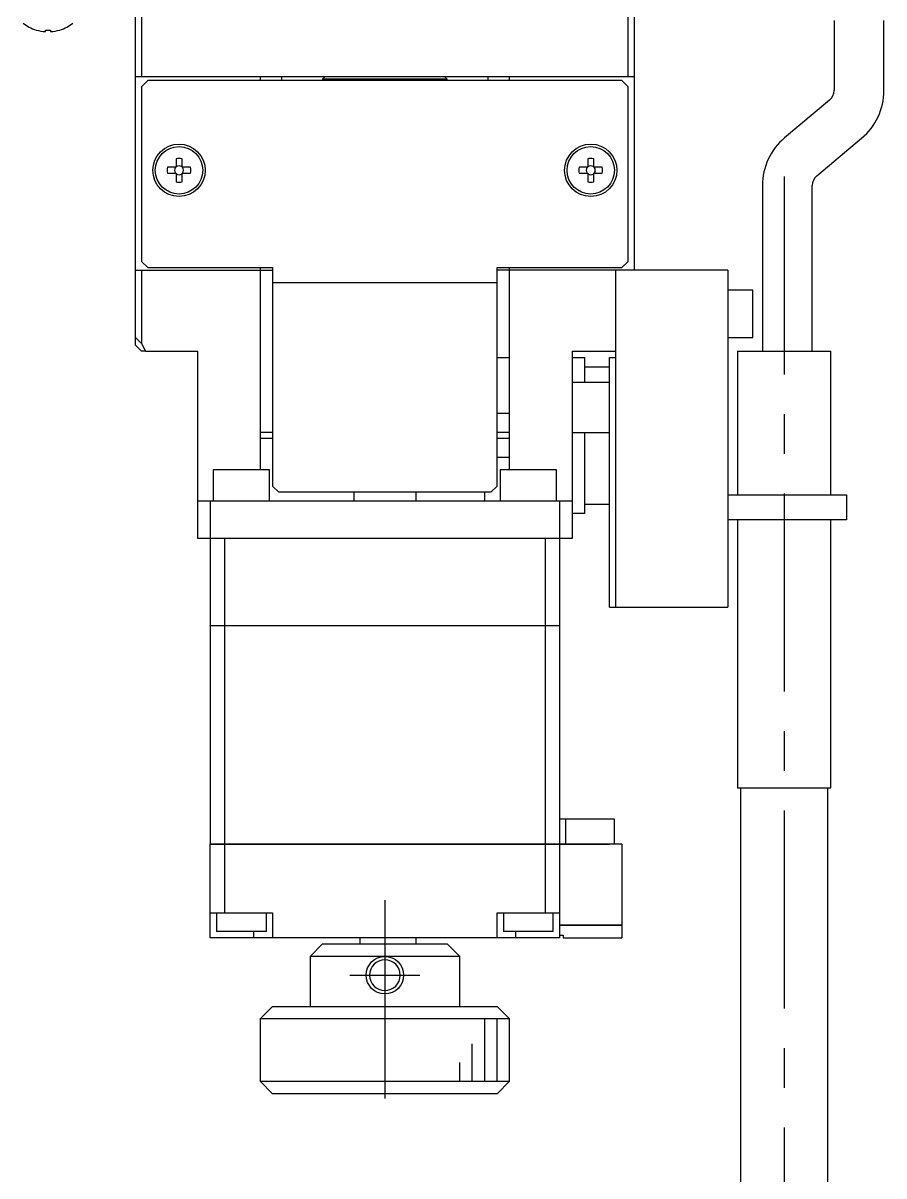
# Model space of a CAD drawing. Extents: x 0 to 729, y -8 to 401.
# Drawn here: x 270.5 to 339.5, y 150.4 to 242.8 of the extents above; entities that cross this region are included whole.
import ezdxf

# ---------------------------------------------------------------- set-up
doc = ezdxf.new("R2010")
doc.units = 0
doc.header["$LTSCALE"] = 0.5
doc.linetypes.add('CENTER', pattern=[50.8, 31.75, -6.35, 6.35, -6.35])
for name, color, linetype in [('MSM_CENTER', 1, 'CENTER'), ('MSM_CONTINUOUS', 7, 'CONTINUOUS'), ('MSM_NARROW', 5, 'CONTINUOUS')]:
    doc.layers.add(name, color=color, linetype=linetype)

msp = doc.modelspace()

# ---------------------------------------------------------------- linework, layer by layer
at = {"layer": 'MSM_CENTER'}
for p, q in [((331.461, 230.515), (331.461, 80.515)), ((299.461, 172.515), (299.461, 154.515)), ((296.661, 166.515), (302.261, 166.515))]:
    msp.add_line(p, q, dxfattribs=at)
at = {"layer": 'MSM_CONTINUOUS'}
for p, q in [((279.461, 217.015), (279.461, 260.515)), ((319.461, 223.015), (319.461, 260.515)), ((279.961, 250.902), (279.961, 238.515)), ((318.961, 238.515), (318.961, 250.902)), ((335.461, 243.015), (335.461, 237.414)), ((339.461, 237.414), (339.461, 243.015)), ((271.511, 242.259), (271.532, 242.259)), ((272.261, 242.259), (272.661, 242.259)), ((272.261, 242.127), (272.261, 242.259)), ((272.661, 242.259), (272.661, 242.127)), ((273.39, 242.259), (273.411, 242.259)), ((319.461, 238.515), (279.461, 238.515)), ((289.461, 238.515), (289.461, 238.215)), ((291.211, 238.215), (291.211, 238.515)), ((294.661, 238.515), (294.461, 238.315)), ((304.461, 238.315), (304.261, 238.515)), ((307.711, 238.515), (307.711, 238.215)), ((309.461, 238.215), (309.461, 238.515)), ((280.461, 238.215), (279.961, 237.715)), ((279.961, 237.715), (279.961, 223.715)), ((318.461, 238.215), (280.461, 238.215)), ((304.461, 238.315), (294.461, 238.315)), ((294.461, 238.315), (294.461, 238.215)), ((304.461, 238.215), (304.461, 238.315)), ((318.961, 237.715), (318.461, 238.215)), ((318.961, 223.715), (318.961, 237.715)), ((335.104, 236.648), (331.502, 233.625)), ((334.073, 230.561), (337.675, 233.584)), ((282.721, 231.934), (282.721, 231.255)), ((283.201, 231.255), (283.201, 231.934)), ((315.721, 231.934), (315.721, 231.255)), ((316.201, 231.255), (316.201, 231.934)), ((282.721, 231.255), (282.042, 231.255)), ((283.88, 231.255), (283.201, 231.255)), ((315.721, 231.255), (315.042, 231.255)), ((316.88, 231.255), (316.201, 231.255)), ((282.042, 230.775), (282.721, 230.775)), ((282.721, 230.775), (282.721, 230.096)), ((283.201, 230.775), (283.88, 230.775)), ((283.201, 230.096), (283.201, 230.775)), ((315.042, 230.775), (315.721, 230.775)), ((315.721, 230.775), (315.721, 230.096)), ((316.201, 230.775), (316.88, 230.775)), ((316.201, 230.096), (316.201, 230.775)), ((329.716, 229.795), (329.716, 216.515)), ((333.716, 216.515), (333.716, 229.795)), ((279.961, 223.715), (280.461, 223.215)), ((318.461, 223.215), (318.961, 223.715)), ((279.461, 223.015), (290.461, 223.015)), ((279.961, 223.015), (279.961, 217.127)), ((280.461, 223.215), (290.461, 223.215)), ((289.461, 223.215), (289.461, 207.015)), ((290.461, 223.215), (290.461, 205.715)), ((308.461, 205.715), (308.461, 223.215)), ((308.461, 223.215), (318.461, 223.215)), ((326.961, 223.015), (308.461, 223.015)), ((309.461, 207.015), (309.461, 223.215)), ((317.961, 196.015), (317.961, 223.015)), ((326.961, 223.015), (326.961, 196.015)), ((290.461, 222.015), (308.461, 222.015)), ((328.961, 221.415), (326.961, 221.415)), ((328.961, 217.615), (328.961, 221.415)), ((279.461, 217.627), (279.961, 217.127)), ((279.961, 217.127), (280.267, 216.515)), ((326.961, 217.615), (328.961, 217.615)), ((279.961, 216.515), (279.461, 217.015)), ((280.267, 216.515), (279.961, 216.515)), ((280.267, 216.515), (284.461, 216.515)), ((284.461, 201.515), (284.461, 216.515)), ((314.461, 216.515), (314.461, 201.515)), ((314.461, 216.515), (317.961, 216.515)), ((327.711, 216.515), (335.211, 216.515)), ((327.711, 216.515), (327.711, 205.015)), ((335.211, 205.015), (335.211, 216.515)), ((308.461, 216.015), (309.461, 216.015)), ((314.461, 216.015), (315.461, 216.015)), ((315.461, 216.015), (315.461, 214.015)), ((317.461, 196.015), (317.461, 216.015)), ((317.461, 216.015), (317.961, 216.015)), ((315.461, 215.265), (317.461, 215.265)), ((317.461, 214.015), (314.461, 214.015)), ((309.461, 211.515), (308.461, 211.515)), ((290.461, 210.015), (289.461, 210.015)), ((309.461, 210.015), (308.461, 210.015)), ((314.461, 210.015), (317.461, 210.015)), ((315.461, 210.015), (315.461, 203.515)), ((290.461, 209.515), (289.461, 209.515)), ((309.461, 209.515), (308.461, 209.515)), ((308.461, 208.015), (309.461, 208.015)), ((290.211, 207.015), (285.711, 207.015)), ((285.711, 207.015), (285.711, 204.515)), ((290.211, 204.515), (290.211, 207.015)), ((313.211, 207.015), (308.711, 207.015)), ((308.711, 207.015), (308.711, 204.515)), ((313.211, 204.515), (313.211, 207.015)), ((290.461, 205.715), (290.961, 205.215)), ((307.961, 205.215), (290.961, 205.215)), ((296.961, 205.215), (296.961, 204.515)), ((301.961, 204.515), (301.961, 205.215)), ((307.461, 204.515), (307.461, 205.215)), ((307.961, 205.215), (308.461, 205.715)), ((284.461, 204.515), (314.461, 204.515)), ((285.461, 204.515), (285.461, 194.525)), ((313.461, 204.515), (313.461, 194.525)), ((315.461, 204.265), (317.461, 204.265)), ((326.961, 205.015), (336.461, 205.015)), ((336.461, 205.015), (336.461, 203.015)), ((315.461, 203.515), (314.461, 203.515)), ((336.461, 203.015), (326.961, 203.015)), ((327.711, 203.015), (327.711, 181.515)), ((335.211, 181.515), (335.211, 203.015)), ((314.461, 201.515), (284.461, 201.515)), ((286.616, 201.515), (286.616, 194.525)), ((312.306, 201.515), (312.306, 194.525)), ((317.461, 196.015), (326.961, 196.015)), ((285.461, 194.525), (313.461, 194.525)), ((285.461, 194.515), (285.461, 177.025)), ((313.461, 194.515), (285.461, 194.515)), ((285.471, 194.515), (285.471, 194.525)), ((286.616, 194.515), (286.616, 177.025)), ((286.62, 194.515), (286.62, 194.525)), ((312.302, 194.515), (312.302, 194.525)), ((312.306, 194.515), (312.306, 177.025)), ((313.451, 194.515), (313.451, 194.525)), ((313.461, 194.515), (313.461, 177.025)), ((327.711, 181.515), (335.211, 181.515)), ((327.961, 181.515), (327.961, 133.515)), ((334.961, 133.515), (334.961, 181.515)), ((317.861, 179.015), (313.461, 179.015)), ((313.961, 177.025), (313.961, 179.015)), ((317.861, 177.015), (317.861, 179.015)), ((285.461, 177.025), (317.461, 177.025)), ((318.461, 177.015), (285.461, 177.015)), ((285.461, 169.515), (285.461, 177.015)), ((285.471, 177.015), (285.471, 177.025)), ((286.616, 177.015), (286.616, 171.515)), ((286.62, 177.015), (286.62, 177.025)), ((312.302, 177.015), (312.302, 177.025)), ((312.306, 177.015), (312.306, 171.515)), ((313.451, 177.015), (313.451, 177.025)), ((313.461, 177.015), (313.461, 169.515)), ((317.461, 177.025), (317.461, 177.015)), ((318.461, 177.015), (318.461, 170.525)), ((285.461, 171.515), (290.461, 171.515)), ((285.961, 171.515), (285.961, 170.015)), ((289.961, 170.015), (289.961, 171.515)), ((290.461, 171.515), (290.461, 169.515)), ((308.461, 171.515), (313.461, 171.515)), ((308.461, 169.515), (308.461, 171.515)), ((308.961, 171.515), (308.961, 170.015)), ((312.961, 170.015), (312.961, 171.515)), ((289.961, 170.015), (285.961, 170.015)), ((288.961, 169.515), (288.961, 170.015)), ((312.961, 170.015), (308.961, 170.015)), ((309.961, 169.515), (309.961, 170.015)), ((313.461, 170.525), (318.461, 170.525)), ((318.461, 170.515), (313.461, 170.515)), ((318.451, 170.515), (318.451, 170.525)), ((318.461, 170.515), (318.461, 169.515)), ((313.461, 169.515), (285.461, 169.515)), ((297.461, 169.515), (297.461, 169.015)), ((301.961, 169.015), (301.961, 169.515)), ((313.461, 169.715), (313.761, 169.715)), ((313.761, 169.715), (313.761, 169.515)), ((313.761, 169.515), (318.461, 169.515)), ((293.461, 168.015), (294.461, 169.015)), ((294.461, 169.015), (304.461, 169.015)), ((304.461, 169.015), (305.461, 168.015)), ((293.461, 168.015), (293.461, 164.015)), ((305.461, 168.015), (293.461, 168.015)), ((305.461, 164.015), (305.461, 168.015)), ((290.461, 164.015), (289.461, 163.015)), ((290.461, 164.015), (308.461, 164.015)), ((309.461, 163.015), (308.461, 164.015)), ((309.461, 163.015), (289.461, 163.015)), ((289.461, 163.015), (289.461, 158.015)), ((309.461, 158.015), (309.461, 163.015)), ((289.461, 158.015), (309.461, 158.015)), ((289.461, 158.015), (290.461, 157.015)), ((308.461, 157.015), (309.461, 158.015)), ((308.461, 157.015), (290.461, 157.015))]:
    msp.add_line(p, q, dxfattribs=at)
for centre, radius in [((282.961, 231.015), 2.1), ((282.961, 231.015), 1.9), ((315.961, 231.015), 2.1), ((315.961, 231.015), 1.9)]:
    msp.add_circle(centre, radius, dxfattribs=at)
at = {"layer": 'MSM_CONTINUOUS', "extrusion": (0, 0, -1)}
msp.add_circle((-299.461, 166.515), 1.23, dxfattribs=at)
at = {"layer": 'MSM_CONTINUOUS'}
for centre, radius, start, end in [((272.461, 245.315), 3.2, 231.31781, 252.73), ((272.461, 245.315), 3.194, 253.09474, 266.40965), ((272.461, 245.315), 3.194, 273.59035, 286.90526), ((272.461, 245.315), 3.2, 287.27, 308.68219), ((334.461, 237.414), 1, 310, 0), ((334.461, 237.414), 5, 310, 0), ((334.716, 229.795), 5, 130, 180), ((282.961, 231.015), 0.95, 75.36671, 104.63329), ((315.961, 231.015), 0.95, 75.36671, 104.63329), ((282.961, 231.015), 0.95, 165.36671, 194.63329), ((282.961, 231.015), 0.365, 138.84963, 221.15037), ((282.961, 231.015), 0.365, 48.84963, 131.15037), ((282.961, 231.015), 0.365, 318.84963, 41.15037), ((282.961, 231.015), 0.95, 345.36671, 14.63329), ((315.961, 231.015), 0.95, 165.36671, 194.63329), ((315.961, 231.015), 0.365, 138.84963, 221.15037), ((315.961, 231.015), 0.365, 48.84963, 131.15037), ((315.961, 231.015), 0.365, 318.84963, 41.15037), ((315.961, 231.015), 0.95, 345.36671, 14.63329), ((282.961, 231.015), 0.365, 228.84963, 311.15037), ((282.961, 231.015), 0.95, 255.36671, 284.63329), ((315.961, 231.015), 0.365, 228.84963, 311.15037), ((315.961, 231.015), 0.95, 255.36671, 284.63329), ((334.716, 229.795), 1, 130, 180)]:
    msp.add_arc(centre, radius, start, end, dxfattribs=at)
at = {"layer": 'MSM_NARROW'}
for p, q in [((307.461, 158.015), (307.461, 163.015)), ((308.461, 158.015), (308.461, 163.015)), ((306.461, 158.015), (306.461, 161.015)), ((305.461, 158.015), (305.461, 159.515))]:
    msp.add_line(p, q, dxfattribs=at)
msp.add_circle((299.461, 166.515), 1.5, dxfattribs=at)

doc.saveas('drawing.dxf')
